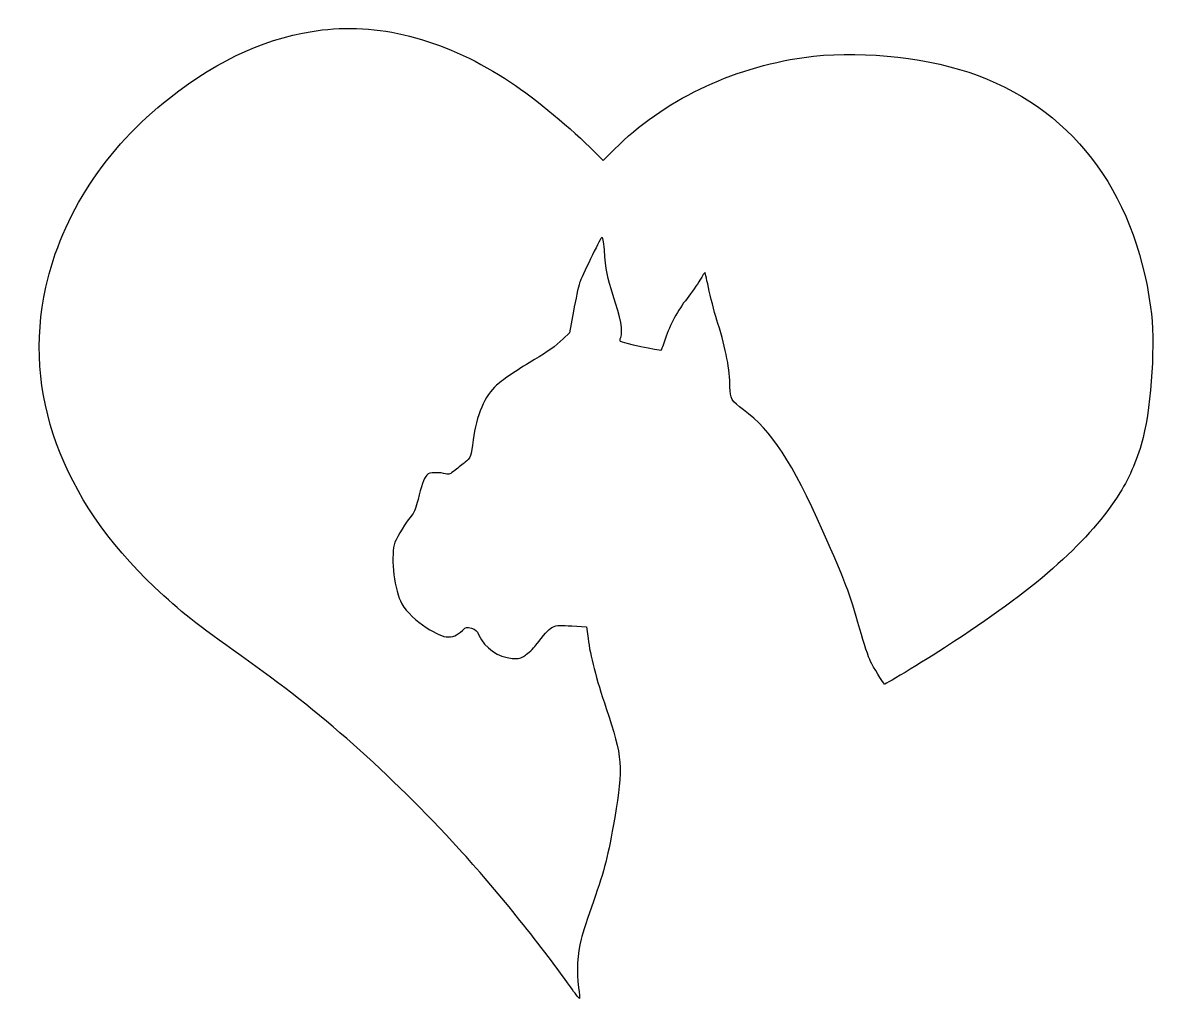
# Model space of a CAD drawing. Header units: centimetres. Extents: x -18.2 to 17.7, y -15.4 to 15.5.
import ezdxf

# ---------------------------------------------------------------- set-up
doc = ezdxf.new("R2010")
doc.units = ezdxf.units.CM
doc.header["$MEASUREMENT"] = 0
doc.layers.add('Layer 1', color=7, linetype='Continuous')

msp = doc.modelspace()

# ---------------------------------------------------------------- linework, layer by layer
at = {"layer": 'Layer 1'}
msp.add_open_spline([(-8.67833, 15.31055), (-10.33991, 15.10947), (-11.90625, 14.41097), (-13.51138, 13.15508), (-13.51138, 13.15508), (-15.51869, 11.58875), (-16.92274, 9.43327), (-17.42368, 7.16139), (-17.42368, 7.16139), (-18.15746, 3.82058), (-16.93685, 0.45509), (-13.98057, -2.33891), (-13.98057, -2.33891), (-13.16565, -3.10797), (-12.63649, -3.52777), (-11.23596, -4.51555), (-11.23596, -4.51555), (-8.73124, -6.28297), (-6.57224, -8.19502), (-4.33563, -10.63624), (-4.33563, -10.63624), (-3.20674, -11.87096), (-1.82032, -13.58899), (-0.81491, -15.0001), (-0.81491, -15.0001), (-0.6738, -15.20118), (-0.5468, -15.36346), (-0.53269, -15.36346), (-0.53269, -15.36346), (-0.51858, -15.36346), (-0.52916, -15.20824), (-0.55738, -15.01774), (-0.55738, -15.01774), (-0.62441, -14.53443), (-0.59619, -13.92413), (-0.47977, -13.49374), (-0.47977, -13.49374), (-0.43038, -13.3103), (-0.25399, -12.77055), (-0.08819, -12.2943), (-0.08819, -12.2943), (0.27517, -11.26066), (0.37042, -10.88672), (0.58562, -9.63436), (0.58562, -9.63436), (0.86079, -8.04686), (0.83256, -7.71172), (0.31751, -6.17714), (0.31751, -6.17714), (0.00001, -5.2317), (-0.19049, -4.50497), (-0.25752, -3.96875), (-0.25752, -3.96875), (-0.25752, -3.96875), (-0.30338, -3.59833), (-0.30338, -3.59833), (-0.30338, -3.59833), (-0.30338, -3.59833), (-0.77257, -3.56658), (-0.77257, -3.56658), (-0.77257, -3.56658), (-1.40757, -3.52777), (-1.38288, -3.51366), (-1.91204, -4.18041), (-1.91204, -4.18041), (-1.99671, -4.28624), (-2.14487, -4.42735), (-2.24012, -4.49438), (-2.24012, -4.49438), (-2.40593, -4.60374), (-2.43062, -4.6108), (-2.6564, -4.59316), (-2.6564, -4.59316), (-3.10796, -4.56141), (-3.52071, -4.27566), (-3.71473, -3.85585), (-3.71473, -3.85585), (-3.78176, -3.70768), (-3.81351, -3.67946), (-3.95109, -3.63713), (-3.95109, -3.63713), (-4.10984, -3.59127), (-4.10984, -3.59127), (-4.23331, -3.70769), (-4.23331, -3.70769), (-4.56845, -4.02519), (-4.84009, -3.98991), (-5.49625, -3.53483), (-5.49625, -3.53483), (-5.81375, -3.31611), (-6.08892, -3.0233), (-6.19828, -2.77636), (-6.19828, -2.77636), (-6.41347, -2.31069), (-6.50872, -1.28058), (-6.37114, -0.91722), (-6.37114, -0.91722), (-6.30411, -0.73378), (-6.01836, -0.27869), (-5.82786, -0.04233), (-5.82786, -0.04233), (-5.74672, 0.05645), (-5.70086, 0.17639), (-5.64089, 0.43392), (-5.64089, 0.43392), (-5.54564, 0.85373), (-5.45392, 1.10773), (-5.3622, 1.21003), (-5.3622, 1.21003), (-5.30223, 1.27353), (-5.24931, 1.28764), (-5.08703, 1.28764), (-5.08703, 1.28764), (-4.97767, 1.28764), (-4.83303, 1.27353), (-4.766, 1.25236), (-4.766, 1.25236), (-4.65664, 1.22414), (-4.63547, 1.23119), (-4.46261, 1.36878), (-4.46261, 1.36878), (-4.3603, 1.44992), (-4.21919, 1.56281), (-4.14864, 1.61572), (-4.14864, 1.61572), (-3.98283, 1.74625), (-3.95814, 1.81328), (-3.89464, 2.32833), (-3.89464, 2.32833), (-3.80292, 3.07622), (-3.51364, 3.75708), (-3.15733, 4.05694), (-3.15733, 4.05694), (-2.93155, 4.25097), (-2.39886, 4.6108), (-1.95436, 4.86833), (-1.95436, 4.86833), (-1.53103, 5.1188), (-1.30172, 5.28461), (-1.04067, 5.52802), (-1.04067, 5.52802), (-1.04067, 5.52802), (-0.84664, 5.71499), (-0.84664, 5.71499), (-0.84664, 5.71499), (-0.84664, 5.71499), (-0.71964, 6.39938), (-0.71964, 6.39938), (-0.71964, 6.39938), (-0.65261, 6.77685), (-0.56442, 7.18255), (-0.52561, 7.29896), (-0.52561, 7.29896), (-0.46564, 7.47888), (0.11292, 8.67479), (0.16583, 8.73124), (0.16583, 8.73124), (0.20464, 8.77357), (0.24344, 8.62188), (0.26108, 8.34671), (0.26108, 8.34671), (0.30694, 7.71877), (0.35633, 7.44007), (0.52919, 6.93207), (0.52919, 6.93207), (0.78319, 6.16654), (0.85375, 5.77849), (0.77613, 5.57035), (0.77613, 5.57035), (0.75496, 5.51743), (0.75144, 5.46099), (0.76555, 5.44688), (0.76555, 5.44688), (0.81141, 5.40102), (2.02497, 5.13291), (2.04966, 5.16113), (2.04966, 5.16113), (2.06024, 5.17524), (2.12374, 5.33752), (2.18372, 5.52096), (2.18372, 5.52096), (2.346, 5.99368), (2.57883, 6.4276), (2.87869, 6.8086), (2.87869, 6.8086), (3.0198, 6.98852), (3.19972, 7.24957), (3.28438, 7.38716), (3.28438, 7.38716), (3.36552, 7.52474), (3.43607, 7.6341), (3.44313, 7.62705), (3.44313, 7.62705), (3.45019, 7.62352), (3.51016, 7.35894), (3.58071, 7.03791), (3.58071, 7.03791), (3.65127, 6.72041), (3.77474, 6.25827), (3.85235, 6.01485), (3.85235, 6.01485), (4.11341, 5.18582), (4.23335, 4.55788), (4.23335, 3.99696), (4.23335, 3.99696), (4.23335, 3.64418), (4.28979, 3.54893), (4.66021, 3.27729), (4.66021, 3.27729), (5.56332, 2.61407), (6.20185, 1.6404), (7.17904, -0.56446), (7.17904, -0.56446), (7.89518, -2.18018), (8.0116, -2.49063), (8.34673, -3.6689), (8.34673, -3.6689), (8.47373, -4.1134), (8.62542, -4.57554), (8.6854, -4.69196), (8.6854, -4.69196), (8.77359, -4.86482), (9.06993, -5.35518), (9.12284, -5.41163), (9.12284, -5.41163), (9.14401, -5.43632), (10.55159, -4.57555), (11.34534, -4.05344), (11.34534, -4.05344), (14.04409, -2.28602), (15.63512, -0.85727), (16.58056, 0.65261), (16.58056, 0.65261), (16.89806, 1.16061), (17.16264, 1.78503), (17.31434, 2.39886), (17.31434, 2.39886), (17.58951, 3.48894), (17.7024, 5.4645), (17.55423, 6.52636), (17.55423, 6.52636), (17.03565, 10.2658), (14.99659, 12.90105), (11.7969, 13.96997), (11.7969, 13.96997), (10.26584, 14.4815), (8.16682, 14.672), (6.57932, 14.44269), (6.57932, 14.44269), (4.24746, 14.10402), (2.13079, 13.08097), (0.57504, 11.53227), (0.57504, 11.53227), (0.57504, 11.53227), (0.21873, 11.17596), (0.21873, 11.17596), (0.21873, 11.17596), (0.21873, 11.17596), (-0.05996, 11.45818), (-0.05996, 11.45818), (-0.05996, 11.45818), (-0.7761, 12.1849), (-1.89793, 13.11624), (-2.71638, 13.65951), (-2.71638, 13.65951), (-4.69194, 14.97184), (-6.75568, 15.54334), (-8.67832, 15.31051), (-8.67832, 15.31051), (-8.67832, 15.31051), (-8.67833, 15.31055), (-8.67833, 15.31055)], degree=3, knots=[0, 0, 0, 0, 0.01449275, 0.01449275, 0.01449275, 0.01449275, 0.02898551, 0.02898551, 0.02898551, 0.02898551, 0.04347826, 0.04347826, 0.04347826, 0.04347826, 0.05797101, 0.05797101, 0.05797101, 0.05797101, 0.07246377, 0.07246377, 0.07246377, 0.07246377, 0.08695652, 0.08695652, 0.08695652, 0.08695652, 0.10144928, 0.10144928, 0.10144928, 0.10144928, 0.11594203, 0.11594203, 0.11594203, 0.11594203, 0.13043478, 0.13043478, 0.13043478, 0.13043478, 0.14492754, 0.14492754, 0.14492754, 0.14492754, 0.15942029, 0.15942029, 0.15942029, 0.15942029, 0.17391304, 0.17391304, 0.17391304, 0.17391304, 0.1884058, 0.1884058, 0.1884058, 0.1884058, 0.20289855, 0.20289855, 0.20289855, 0.20289855, 0.2173913, 0.2173913, 0.2173913, 0.2173913, 0.23188406, 0.23188406, 0.23188406, 0.23188406, 0.24637681, 0.24637681, 0.24637681, 0.24637681, 0.26086957, 0.26086957, 0.26086957, 0.26086957, 0.27536232, 0.27536232, 0.27536232, 0.27536232, 0.28985507, 0.28985507, 0.28985507, 0.28985507, 0.30434783, 0.30434783, 0.30434783, 0.30434783, 0.31884058, 0.31884058, 0.31884058, 0.31884058, 0.33333333, 0.33333333, 0.33333333, 0.33333333, 0.34782609, 0.34782609, 0.34782609, 0.34782609, 0.36231884, 0.36231884, 0.36231884, 0.36231884, 0.37681159, 0.37681159, 0.37681159, 0.37681159, 0.39130435, 0.39130435, 0.39130435, 0.39130435, 0.4057971, 0.4057971, 0.4057971, 0.4057971, 0.42028986, 0.42028986, 0.42028986, 0.42028986, 0.43478261, 0.43478261, 0.43478261, 0.43478261, 0.44927536, 0.44927536, 0.44927536, 0.44927536, 0.46376812, 0.46376812, 0.46376812, 0.46376812, 0.47826087, 0.47826087, 0.47826087, 0.47826087, 0.49275362, 0.49275362, 0.49275362, 0.49275362, 0.50724638, 0.50724638, 0.50724638, 0.50724638, 0.52173913, 0.52173913, 0.52173913, 0.52173913, 0.53623188, 0.53623188, 0.53623188, 0.53623188, 0.55072464, 0.55072464, 0.55072464, 0.55072464, 0.56521739, 0.56521739, 0.56521739, 0.56521739, 0.57971014, 0.57971014, 0.57971014, 0.57971014, 0.5942029, 0.5942029, 0.5942029, 0.5942029, 0.60869565, 0.60869565, 0.60869565, 0.60869565, 0.62318841, 0.62318841, 0.62318841, 0.62318841, 0.63768116, 0.63768116, 0.63768116, 0.63768116, 0.65217391, 0.65217391, 0.65217391, 0.65217391, 0.66666667, 0.66666667, 0.66666667, 0.66666667, 0.68115942, 0.68115942, 0.68115942, 0.68115942, 0.69565217, 0.69565217, 0.69565217, 0.69565217, 0.71014493, 0.71014493, 0.71014493, 0.71014493, 0.72463768, 0.72463768, 0.72463768, 0.72463768, 0.73913043, 0.73913043, 0.73913043, 0.73913043, 0.75362319, 0.75362319, 0.75362319, 0.75362319, 0.76811594, 0.76811594, 0.76811594, 0.76811594, 0.7826087, 0.7826087, 0.7826087, 0.7826087, 0.79710145, 0.79710145, 0.79710145, 0.79710145, 0.8115942, 0.8115942, 0.8115942, 0.8115942, 0.82608696, 0.82608696, 0.82608696, 0.82608696, 0.84057971, 0.84057971, 0.84057971, 0.84057971, 0.85507246, 0.85507246, 0.85507246, 0.85507246, 0.86956522, 0.86956522, 0.86956522, 0.86956522, 0.88405797, 0.88405797, 0.88405797, 0.88405797, 0.89855072, 0.89855072, 0.89855072, 0.89855072, 0.91304348, 0.91304348, 0.91304348, 0.91304348, 0.92753623, 0.92753623, 0.92753623, 0.92753623, 0.94202899, 0.94202899, 0.94202899, 0.94202899, 0.95652174, 0.95652174, 0.95652174, 0.95652174, 0.97101449, 0.97101449, 0.97101449, 0.97101449, 1, 1, 1, 1], dxfattribs=at)

doc.saveas('drawing.dxf')
